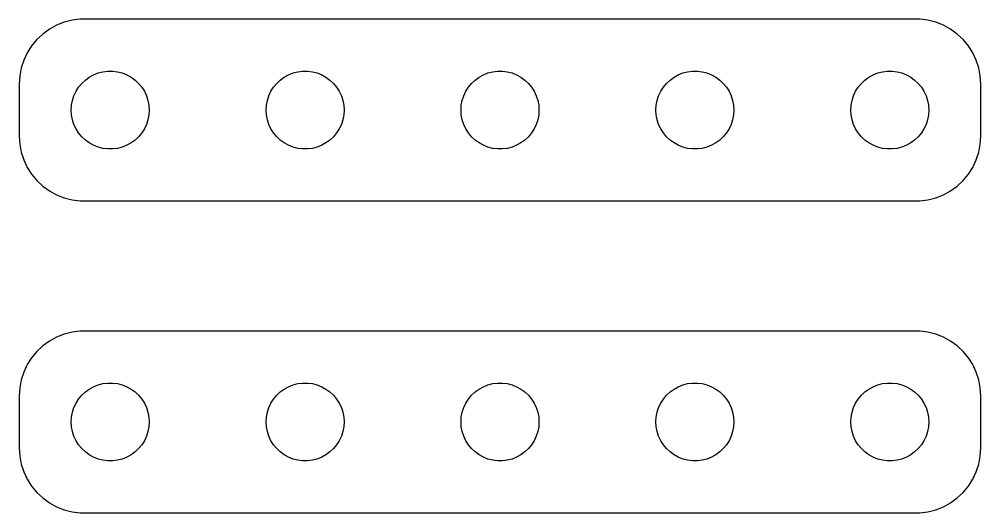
# Model space of a CAD drawing. Header units: metres. Extents: x -37 to 37, y 113 to 223.
# Drawn here: x -37 to 37, y 113 to 151 of the extents above; entities that cross this region are included whole.
import ezdxf

# ---------------------------------------------------------------- set-up
doc = ezdxf.new("R2010")
doc.units = ezdxf.units.M

msp = doc.modelspace()

# ---------------------------------------------------------------- linework, layer by layer
for p, q in [((-32.3139, 150.99), (-32.9369, 150.911)), ((32.3139, 150.99), (-32.3139, 150.99)), ((32.9369, 150.911), (32.3139, 150.99)), ((-34.6791, 150.222), (-35.1871, 149.853)), ((-34.1289, 150.524), (-34.6791, 150.222)), ((-33.5451, 150.755), (-34.1289, 150.524)), ((-32.9369, 150.911), (-33.5451, 150.755)), ((33.5451, 150.755), (32.9369, 150.911)), ((34.1289, 150.524), (33.5451, 150.755)), ((34.6791, 150.222), (34.1289, 150.524)), ((35.1871, 149.853), (34.6791, 150.222)), ((-35.1871, 149.853), (-35.6448, 149.423)), ((35.6448, 149.423), (35.1871, 149.853)), ((-36.0451, 148.939), (-36.3815, 148.409)), ((-35.6448, 149.423), (-36.0451, 148.939)), ((36.0451, 148.939), (35.6448, 149.423)), ((36.3815, 148.409), (36.0451, 148.939)), ((-36.3815, 148.409), (-36.6489, 147.841)), ((36.6489, 147.841), (36.3815, 148.409)), ((-36.6489, 147.841), (-36.8429, 147.243)), ((36.8429, 147.243), (36.6489, 147.841)), ((-36.9606, 146.627), (-37, 146)), ((-36.8429, 147.243), (-36.9606, 146.627)), ((-31.9123, 146.312), (-31.6075, 146.533)), ((-31.6075, 146.533), (-31.2773, 146.714)), ((-31.2773, 146.714), (-30.927, 146.853)), ((-30.927, 146.853), (-30.5621, 146.947)), ((-30.5621, 146.947), (-30.1884, 146.994)), ((-30.1884, 146.994), (-29.8116, 146.994)), ((-29.8116, 146.994), (-29.4379, 146.947)), ((-29.4379, 146.947), (-29.0729, 146.853)), ((-29.0729, 146.853), (-28.7227, 146.714)), ((-28.7227, 146.714), (-28.3925, 146.533)), ((-28.3925, 146.533), (-28.0877, 146.312)), ((-16.9123, 146.312), (-16.6075, 146.533)), ((-16.6075, 146.533), (-16.2773, 146.714)), ((-16.2773, 146.714), (-15.927, 146.853)), ((-15.927, 146.853), (-15.5621, 146.947)), ((-15.5621, 146.947), (-15.1884, 146.994)), ((-15.1884, 146.994), (-14.8116, 146.994)), ((-14.8116, 146.994), (-14.4379, 146.947)), ((-14.4379, 146.947), (-14.0729, 146.853)), ((-14.0729, 146.853), (-13.7227, 146.714)), ((-13.7227, 146.714), (-13.3925, 146.533)), ((-13.3925, 146.533), (-13.0877, 146.312)), ((-1.91226, 146.312), (-1.60747, 146.533)), ((-1.60747, 146.533), (-1.27733, 146.714)), ((-1.27733, 146.714), (-0.92705, 146.853)), ((-0.92705, 146.853), (-0.56213, 146.947)), ((-0.56213, 146.947), (-0.18837, 146.994)), ((-0.18837, 146.994), (0.18837, 146.994)), ((0.18837, 146.994), (0.56213, 146.947)), ((0.56213, 146.947), (0.92705, 146.853)), ((0.92705, 146.853), (1.27733, 146.714)), ((1.27733, 146.714), (1.60747, 146.533)), ((1.60747, 146.533), (1.91226, 146.312)), ((13.0877, 146.312), (13.3925, 146.533)), ((13.3925, 146.533), (13.7227, 146.714)), ((13.7227, 146.714), (14.0729, 146.853)), ((14.0729, 146.853), (14.4379, 146.947)), ((14.4379, 146.947), (14.8116, 146.994)), ((14.8116, 146.994), (15.1884, 146.994)), ((15.1884, 146.994), (15.5621, 146.947)), ((15.5621, 146.947), (15.927, 146.853)), ((15.927, 146.853), (16.2773, 146.714)), ((16.2773, 146.714), (16.6075, 146.533)), ((16.6075, 146.533), (16.9123, 146.312)), ((28.0877, 146.312), (28.3925, 146.533)), ((28.3925, 146.533), (28.7227, 146.714)), ((28.7227, 146.714), (29.0729, 146.853)), ((29.0729, 146.853), (29.4379, 146.947)), ((29.4379, 146.947), (29.8116, 146.994)), ((29.8116, 146.994), (30.1884, 146.994)), ((30.1884, 146.994), (30.5621, 146.947)), ((30.5621, 146.947), (30.927, 146.853)), ((30.927, 146.853), (31.2773, 146.714)), ((31.2773, 146.714), (31.6075, 146.533)), ((31.6075, 146.533), (31.9123, 146.312)), ((36.9606, 146.627), (36.8429, 147.243)), ((37, 146), (36.9606, 146.627)), ((-37, 146), (-37, 142)), ((-32.427, 145.763), (-32.1869, 146.054)), ((-32.1869, 146.054), (-31.9123, 146.312)), ((-28.0877, 146.312), (-27.8131, 146.054)), ((-27.8131, 146.054), (-27.5729, 145.763)), ((-17.427, 145.763), (-17.1869, 146.054)), ((-17.1869, 146.054), (-16.9123, 146.312)), ((-13.0877, 146.312), (-12.8131, 146.054)), ((-12.8131, 146.054), (-12.5729, 145.763)), ((-2.42705, 145.763), (-2.1869, 146.054)), ((-2.1869, 146.054), (-1.91226, 146.312)), ((1.91226, 146.312), (2.1869, 146.054)), ((2.1869, 146.054), (2.42705, 145.763)), ((12.5729, 145.763), (12.8131, 146.054)), ((12.8131, 146.054), (13.0877, 146.312)), ((16.9123, 146.312), (17.1869, 146.054)), ((17.1869, 146.054), (17.427, 145.763)), ((27.5729, 145.763), (27.8131, 146.054)), ((27.8131, 146.054), (28.0877, 146.312)), ((31.9123, 146.312), (32.1869, 146.054)), ((32.1869, 146.054), (32.427, 145.763)), ((37, 142), (37, 146)), ((-32.9057, 144.746), (-32.7893, 145.104)), ((-32.7893, 145.104), (-32.6289, 145.445)), ((-32.6289, 145.445), (-32.427, 145.763)), ((-27.5729, 145.763), (-27.3711, 145.445)), ((-27.3711, 145.445), (-27.2107, 145.104)), ((-27.2107, 145.104), (-27.0942, 144.746)), ((-17.9057, 144.746), (-17.7893, 145.104)), ((-17.7893, 145.104), (-17.6289, 145.445)), ((-17.6289, 145.445), (-17.427, 145.763)), ((-12.5729, 145.763), (-12.3711, 145.445)), ((-12.3711, 145.445), (-12.2107, 145.104)), ((-12.2107, 145.104), (-12.0942, 144.746)), ((-2.90575, 144.746), (-2.78932, 145.104)), ((-2.78932, 145.104), (-2.62891, 145.445)), ((-2.62891, 145.445), (-2.42705, 145.763)), ((2.42705, 145.763), (2.62891, 145.445)), ((2.62891, 145.445), (2.78932, 145.104)), ((2.78932, 145.104), (2.90575, 144.746)), ((12.0942, 144.746), (12.2107, 145.104)), ((12.2107, 145.104), (12.3711, 145.445)), ((12.3711, 145.445), (12.5729, 145.763)), ((17.427, 145.763), (17.6289, 145.445)), ((17.6289, 145.445), (17.7893, 145.104)), ((17.7893, 145.104), (17.9057, 144.746)), ((27.0942, 144.746), (27.2107, 145.104)), ((27.2107, 145.104), (27.3711, 145.445)), ((27.3711, 145.445), (27.5729, 145.763)), ((32.427, 145.763), (32.6289, 145.445)), ((32.6289, 145.445), (32.7893, 145.104)), ((32.7893, 145.104), (32.9057, 144.746)), ((-33, 144), (-32.9763, 144.376)), ((-32.9763, 144.376), (-32.9057, 144.746)), ((-27.0942, 144.746), (-27.0237, 144.376)), ((-27.0237, 144.376), (-27, 144)), ((-18, 144), (-17.9763, 144.376)), ((-17.9763, 144.376), (-17.9057, 144.746)), ((-12.0942, 144.746), (-12.0237, 144.376)), ((-12.0237, 144.376), (-12, 144)), ((-3, 144), (-2.97633, 144.376)), ((-2.97633, 144.376), (-2.90575, 144.746)), ((2.90575, 144.746), (2.97633, 144.376)), ((2.97633, 144.376), (3, 144)), ((12, 144), (12.0237, 144.376)), ((12.0237, 144.376), (12.0942, 144.746)), ((17.9057, 144.746), (17.9763, 144.376)), ((17.9763, 144.376), (18, 144)), ((27, 144), (27.0237, 144.376)), ((27.0237, 144.376), (27.0942, 144.746)), ((32.9057, 144.746), (32.9763, 144.376)), ((32.9763, 144.376), (33, 144)), ((-32.9763, 143.624), (-33, 144)), ((-32.9057, 143.254), (-32.9763, 143.624)), ((-27.0237, 143.624), (-27.0942, 143.254)), ((-27, 144), (-27.0237, 143.624)), ((-17.9763, 143.624), (-18, 144)), ((-17.9057, 143.254), (-17.9763, 143.624)), ((-12.0237, 143.624), (-12.0942, 143.254)), ((-12, 144), (-12.0237, 143.624)), ((-2.97633, 143.624), (-3, 144)), ((-2.90575, 143.254), (-2.97633, 143.624)), ((2.97633, 143.624), (2.90575, 143.254)), ((3, 144), (2.97633, 143.624)), ((12.0237, 143.624), (12, 144)), ((12.0942, 143.254), (12.0237, 143.624)), ((17.9763, 143.624), (17.9057, 143.254)), ((18, 144), (17.9763, 143.624)), ((27.0237, 143.624), (27, 144)), ((27.0942, 143.254), (27.0237, 143.624)), ((32.9763, 143.624), (32.9057, 143.254)), ((33, 144), (32.9763, 143.624)), ((-32.7893, 142.896), (-32.9057, 143.254)), ((-32.6289, 142.555), (-32.7893, 142.896)), ((-27.2107, 142.896), (-27.3711, 142.555)), ((-27.0942, 143.254), (-27.2107, 142.896)), ((-17.7893, 142.896), (-17.9057, 143.254)), ((-17.6289, 142.555), (-17.7893, 142.896)), ((-12.2107, 142.896), (-12.3711, 142.555)), ((-12.0942, 143.254), (-12.2107, 142.896)), ((-2.78932, 142.896), (-2.90575, 143.254)), ((-2.62891, 142.555), (-2.78932, 142.896)), ((2.78932, 142.896), (2.62891, 142.555)), ((2.90575, 143.254), (2.78932, 142.896)), ((12.2107, 142.896), (12.0942, 143.254)), ((12.3711, 142.555), (12.2107, 142.896)), ((17.7893, 142.896), (17.6289, 142.555)), ((17.9057, 143.254), (17.7893, 142.896)), ((27.2107, 142.896), (27.0942, 143.254)), ((27.3711, 142.555), (27.2107, 142.896)), ((32.7893, 142.896), (32.6289, 142.555)), ((32.9057, 143.254), (32.7893, 142.896)), ((-32.427, 142.237), (-32.6289, 142.555)), ((-32.1869, 141.946), (-32.427, 142.237)), ((-27.5729, 142.237), (-27.8131, 141.946)), ((-27.3711, 142.555), (-27.5729, 142.237)), ((-17.427, 142.237), (-17.6289, 142.555)), ((-17.1869, 141.946), (-17.427, 142.237)), ((-12.5729, 142.237), (-12.8131, 141.946)), ((-12.3711, 142.555), (-12.5729, 142.237)), ((-2.42705, 142.237), (-2.62891, 142.555)), ((-2.1869, 141.946), (-2.42705, 142.237)), ((2.42705, 142.237), (2.1869, 141.946)), ((2.62891, 142.555), (2.42705, 142.237)), ((12.5729, 142.237), (12.3711, 142.555)), ((12.8131, 141.946), (12.5729, 142.237)), ((17.427, 142.237), (17.1869, 141.946)), ((17.6289, 142.555), (17.427, 142.237)), ((27.5729, 142.237), (27.3711, 142.555)), ((27.8131, 141.946), (27.5729, 142.237)), ((32.427, 142.237), (32.1869, 141.946)), ((32.6289, 142.555), (32.427, 142.237)), ((-37, 142), (-36.9606, 141.373)), ((-36.9606, 141.373), (-36.8429, 140.757)), ((-31.9123, 141.688), (-32.1869, 141.946)), ((-31.6075, 141.467), (-31.9123, 141.688)), ((-31.2773, 141.286), (-31.6075, 141.467)), ((-28.3925, 141.467), (-28.7227, 141.286)), ((-28.0877, 141.688), (-28.3925, 141.467)), ((-27.8131, 141.946), (-28.0877, 141.688)), ((-16.9123, 141.688), (-17.1869, 141.946)), ((-16.6075, 141.467), (-16.9123, 141.688)), ((-16.2773, 141.286), (-16.6075, 141.467)), ((-13.3925, 141.467), (-13.7227, 141.286)), ((-13.0877, 141.688), (-13.3925, 141.467)), ((-12.8131, 141.946), (-13.0877, 141.688)), ((-1.91226, 141.688), (-2.1869, 141.946)), ((-1.60747, 141.467), (-1.91226, 141.688)), ((-1.27733, 141.286), (-1.60747, 141.467)), ((1.60747, 141.467), (1.27733, 141.286)), ((1.91226, 141.688), (1.60747, 141.467)), ((2.1869, 141.946), (1.91226, 141.688)), ((13.0877, 141.688), (12.8131, 141.946)), ((13.3925, 141.467), (13.0877, 141.688)), ((13.7227, 141.286), (13.3925, 141.467)), ((16.6075, 141.467), (16.2773, 141.286)), ((16.9123, 141.688), (16.6075, 141.467)), ((17.1869, 141.946), (16.9123, 141.688)), ((28.0877, 141.688), (27.8131, 141.946)), ((28.3925, 141.467), (28.0877, 141.688)), ((28.7227, 141.286), (28.3925, 141.467)), ((31.6075, 141.467), (31.2773, 141.286)), ((31.9123, 141.688), (31.6075, 141.467)), ((32.1869, 141.946), (31.9123, 141.688)), ((36.8429, 140.757), (36.9606, 141.373)), ((36.9606, 141.373), (37, 142)), ((-36.8429, 140.757), (-36.6489, 140.159)), ((-30.927, 141.147), (-31.2773, 141.286)), ((-30.5621, 141.053), (-30.927, 141.147)), ((-30.1884, 141.006), (-30.5621, 141.053)), ((-29.8116, 141.006), (-30.1884, 141.006)), ((-29.4379, 141.053), (-29.8116, 141.006)), ((-29.0729, 141.147), (-29.4379, 141.053)), ((-28.7227, 141.286), (-29.0729, 141.147)), ((-15.927, 141.147), (-16.2773, 141.286)), ((-15.5621, 141.053), (-15.927, 141.147)), ((-15.1884, 141.006), (-15.5621, 141.053)), ((-14.8116, 141.006), (-15.1884, 141.006)), ((-14.4379, 141.053), (-14.8116, 141.006)), ((-14.0729, 141.147), (-14.4379, 141.053)), ((-13.7227, 141.286), (-14.0729, 141.147)), ((-0.92705, 141.147), (-1.27733, 141.286)), ((-0.56213, 141.053), (-0.92705, 141.147)), ((-0.18837, 141.006), (-0.56213, 141.053)), ((0.18837, 141.006), (-0.18837, 141.006)), ((0.56213, 141.053), (0.18837, 141.006)), ((0.92705, 141.147), (0.56213, 141.053)), ((1.27733, 141.286), (0.92705, 141.147)), ((14.0729, 141.147), (13.7227, 141.286)), ((14.4379, 141.053), (14.0729, 141.147)), ((14.8116, 141.006), (14.4379, 141.053)), ((15.1884, 141.006), (14.8116, 141.006)), ((15.5621, 141.053), (15.1884, 141.006)), ((15.927, 141.147), (15.5621, 141.053)), ((16.2773, 141.286), (15.927, 141.147)), ((29.0729, 141.147), (28.7227, 141.286)), ((29.4379, 141.053), (29.0729, 141.147)), ((29.8116, 141.006), (29.4379, 141.053)), ((30.1884, 141.006), (29.8116, 141.006)), ((30.5621, 141.053), (30.1884, 141.006)), ((30.927, 141.147), (30.5621, 141.053)), ((31.2773, 141.286), (30.927, 141.147)), ((36.6489, 140.159), (36.8429, 140.757)), ((-36.6489, 140.159), (-36.3815, 139.591)), ((36.3815, 139.591), (36.6489, 140.159)), ((-36.3815, 139.591), (-36.0451, 139.061)), ((36.0451, 139.061), (36.3815, 139.591)), ((-36.0451, 139.061), (-35.6448, 138.577)), ((-35.6448, 138.577), (-35.1871, 138.147)), ((35.1871, 138.147), (35.6448, 138.577)), ((35.6448, 138.577), (36.0451, 139.061)), ((-35.1871, 138.147), (-34.6791, 137.778)), ((-34.6791, 137.778), (-34.1289, 137.476)), ((34.1289, 137.476), (34.6791, 137.778)), ((34.6791, 137.778), (35.1871, 138.147)), ((-34.1289, 137.476), (-33.5451, 137.245)), ((-33.5451, 137.245), (-32.9369, 137.089)), ((-32.9369, 137.089), (-32.3139, 137.01)), ((-32.3139, 137.01), (32.3139, 137.01)), ((32.3139, 137.01), (32.9369, 137.089)), ((32.9369, 137.089), (33.5451, 137.245)), ((33.5451, 137.245), (34.1289, 137.476)), ((-33.5451, 126.755), (-34.1289, 126.524)), ((-32.9369, 126.911), (-33.5451, 126.755)), ((-32.3139, 126.99), (-32.9369, 126.911)), ((32.3139, 126.99), (-32.3139, 126.99)), ((32.9369, 126.911), (32.3139, 126.99)), ((33.5451, 126.755), (32.9369, 126.911)), ((34.1289, 126.524), (33.5451, 126.755)), ((-35.1871, 125.853), (-35.6448, 125.423)), ((-34.6791, 126.222), (-35.1871, 125.853)), ((-34.1289, 126.524), (-34.6791, 126.222)), ((34.6791, 126.222), (34.1289, 126.524)), ((35.1871, 125.853), (34.6791, 126.222)), ((35.6448, 125.423), (35.1871, 125.853)), ((-35.6448, 125.423), (-36.0451, 124.939)), ((36.0451, 124.939), (35.6448, 125.423)), ((-36.3815, 124.409), (-36.6489, 123.841)), ((-36.0451, 124.939), (-36.3815, 124.409)), ((36.3815, 124.409), (36.0451, 124.939)), ((36.6489, 123.841), (36.3815, 124.409)), ((-36.6489, 123.841), (-36.8429, 123.243)), ((36.8429, 123.243), (36.6489, 123.841)), ((-36.8429, 123.243), (-36.9606, 122.627)), ((-31.2773, 122.714), (-30.927, 122.853)), ((-30.927, 122.853), (-30.5621, 122.947)), ((-30.5621, 122.947), (-30.1884, 122.994)), ((-30.1884, 122.994), (-29.8116, 122.994)), ((-29.8116, 122.994), (-29.4379, 122.947)), ((-29.4379, 122.947), (-29.0729, 122.853)), ((-29.0729, 122.853), (-28.7227, 122.714)), ((-16.2773, 122.714), (-15.927, 122.853)), ((-15.927, 122.853), (-15.5621, 122.947)), ((-15.5621, 122.947), (-15.1884, 122.994)), ((-15.1884, 122.994), (-14.8116, 122.994)), ((-14.8116, 122.994), (-14.4379, 122.947)), ((-14.4379, 122.947), (-14.0729, 122.853)), ((-14.0729, 122.853), (-13.7227, 122.714)), ((-1.27733, 122.714), (-0.92705, 122.853)), ((-0.92705, 122.853), (-0.56213, 122.947)), ((-0.56213, 122.947), (-0.18837, 122.994)), ((-0.18837, 122.994), (0.18837, 122.994)), ((0.18837, 122.994), (0.56213, 122.947)), ((0.56213, 122.947), (0.92705, 122.853)), ((0.92705, 122.853), (1.27733, 122.714)), ((13.7227, 122.714), (14.0729, 122.853)), ((14.0729, 122.853), (14.4379, 122.947)), ((14.4379, 122.947), (14.8116, 122.994)), ((14.8116, 122.994), (15.1884, 122.994)), ((15.1884, 122.994), (15.5621, 122.947)), ((15.5621, 122.947), (15.927, 122.853)), ((15.927, 122.853), (16.2773, 122.714)), ((28.7227, 122.714), (29.0729, 122.853)), ((29.0729, 122.853), (29.4379, 122.947)), ((29.4379, 122.947), (29.8116, 122.994)), ((29.8116, 122.994), (30.1884, 122.994)), ((30.1884, 122.994), (30.5621, 122.947)), ((30.5621, 122.947), (30.927, 122.853)), ((30.927, 122.853), (31.2773, 122.714)), ((36.9606, 122.627), (36.8429, 123.243)), ((-36.9606, 122.627), (-37, 122)), ((-32.1869, 122.054), (-31.9123, 122.312)), ((-31.9123, 122.312), (-31.6075, 122.533)), ((-31.6075, 122.533), (-31.2773, 122.714)), ((-28.7227, 122.714), (-28.3925, 122.533)), ((-28.3925, 122.533), (-28.0877, 122.312)), ((-28.0877, 122.312), (-27.8131, 122.054)), ((-17.1869, 122.054), (-16.9123, 122.312)), ((-16.9123, 122.312), (-16.6075, 122.533)), ((-16.6075, 122.533), (-16.2773, 122.714)), ((-13.7227, 122.714), (-13.3925, 122.533)), ((-13.3925, 122.533), (-13.0877, 122.312)), ((-13.0877, 122.312), (-12.8131, 122.054)), ((-2.1869, 122.054), (-1.91226, 122.312)), ((-1.91226, 122.312), (-1.60747, 122.533)), ((-1.60747, 122.533), (-1.27733, 122.714)), ((1.27733, 122.714), (1.60747, 122.533)), ((1.60747, 122.533), (1.91226, 122.312)), ((1.91226, 122.312), (2.1869, 122.054)), ((12.8131, 122.054), (13.0877, 122.312)), ((13.0877, 122.312), (13.3925, 122.533)), ((13.3925, 122.533), (13.7227, 122.714)), ((16.2773, 122.714), (16.6075, 122.533)), ((16.6075, 122.533), (16.9123, 122.312)), ((16.9123, 122.312), (17.1869, 122.054)), ((27.8131, 122.054), (28.0877, 122.312)), ((28.0877, 122.312), (28.3925, 122.533)), ((28.3925, 122.533), (28.7227, 122.714)), ((31.2773, 122.714), (31.6075, 122.533)), ((31.6075, 122.533), (31.9123, 122.312)), ((31.9123, 122.312), (32.1869, 122.054)), ((37, 122), (36.9606, 122.627)), ((-37, 122), (-37, 118)), ((-32.7893, 121.104), (-32.6289, 121.445)), ((-32.6289, 121.445), (-32.427, 121.763)), ((-32.427, 121.763), (-32.1869, 122.054)), ((-27.8131, 122.054), (-27.5729, 121.763)), ((-27.5729, 121.763), (-27.3711, 121.445)), ((-27.3711, 121.445), (-27.2107, 121.104)), ((-17.7893, 121.104), (-17.6289, 121.445)), ((-17.6289, 121.445), (-17.427, 121.763)), ((-17.427, 121.763), (-17.1869, 122.054)), ((-12.8131, 122.054), (-12.5729, 121.763)), ((-12.5729, 121.763), (-12.3711, 121.445)), ((-12.3711, 121.445), (-12.2107, 121.104)), ((-2.78932, 121.104), (-2.62891, 121.445)), ((-2.62891, 121.445), (-2.42705, 121.763)), ((-2.42705, 121.763), (-2.1869, 122.054)), ((2.1869, 122.054), (2.42705, 121.763)), ((2.42705, 121.763), (2.62891, 121.445)), ((2.62891, 121.445), (2.78932, 121.104)), ((12.2107, 121.104), (12.3711, 121.445)), ((12.3711, 121.445), (12.5729, 121.763)), ((12.5729, 121.763), (12.8131, 122.054)), ((17.1869, 122.054), (17.427, 121.763)), ((17.427, 121.763), (17.6289, 121.445)), ((17.6289, 121.445), (17.7893, 121.104)), ((27.2107, 121.104), (27.3711, 121.445)), ((27.3711, 121.445), (27.5729, 121.763)), ((27.5729, 121.763), (27.8131, 122.054)), ((32.1869, 122.054), (32.427, 121.763)), ((32.427, 121.763), (32.6289, 121.445)), ((32.6289, 121.445), (32.7893, 121.104)), ((37, 118), (37, 122)), ((-32.9763, 120.376), (-32.9057, 120.746)), ((-32.9057, 120.746), (-32.7893, 121.104)), ((-27.2107, 121.104), (-27.0942, 120.746)), ((-27.0942, 120.746), (-27.0237, 120.376)), ((-17.9763, 120.376), (-17.9057, 120.746)), ((-17.9057, 120.746), (-17.7893, 121.104)), ((-12.2107, 121.104), (-12.0942, 120.746)), ((-12.0942, 120.746), (-12.0237, 120.376)), ((-2.97633, 120.376), (-2.90575, 120.746)), ((-2.90575, 120.746), (-2.78932, 121.104)), ((2.78932, 121.104), (2.90575, 120.746)), ((2.90575, 120.746), (2.97633, 120.376)), ((12.0237, 120.376), (12.0942, 120.746)), ((12.0942, 120.746), (12.2107, 121.104)), ((17.7893, 121.104), (17.9057, 120.746)), ((17.9057, 120.746), (17.9763, 120.376)), ((27.0237, 120.376), (27.0942, 120.746)), ((27.0942, 120.746), (27.2107, 121.104)), ((32.7893, 121.104), (32.9057, 120.746)), ((32.9057, 120.746), (32.9763, 120.376)), ((-33, 120), (-32.9763, 120.376)), ((-32.9763, 119.624), (-33, 120)), ((-27.0237, 120.376), (-27, 120)), ((-27, 120), (-27.0237, 119.624)), ((-18, 120), (-17.9763, 120.376)), ((-17.9763, 119.624), (-18, 120)), ((-12.0237, 120.376), (-12, 120)), ((-12, 120), (-12.0237, 119.624)), ((-3, 120), (-2.97633, 120.376)), ((-2.97633, 119.624), (-3, 120)), ((2.97633, 120.376), (3, 120)), ((3, 120), (2.97633, 119.624)), ((12, 120), (12.0237, 120.376)), ((12.0237, 119.624), (12, 120)), ((17.9763, 120.376), (18, 120)), ((18, 120), (17.9763, 119.624)), ((27, 120), (27.0237, 120.376)), ((27.0237, 119.624), (27, 120)), ((32.9763, 120.376), (33, 120)), ((33, 120), (32.9763, 119.624)), ((-32.9057, 119.254), (-32.9763, 119.624)), ((-32.7893, 118.896), (-32.9057, 119.254)), ((-27.0942, 119.254), (-27.2107, 118.896)), ((-27.0237, 119.624), (-27.0942, 119.254)), ((-17.9057, 119.254), (-17.9763, 119.624)), ((-17.7893, 118.896), (-17.9057, 119.254)), ((-12.0942, 119.254), (-12.2107, 118.896)), ((-12.0237, 119.624), (-12.0942, 119.254)), ((-2.90575, 119.254), (-2.97633, 119.624)), ((-2.78932, 118.896), (-2.90575, 119.254)), ((2.90575, 119.254), (2.78932, 118.896)), ((2.97633, 119.624), (2.90575, 119.254)), ((12.0942, 119.254), (12.0237, 119.624)), ((12.2107, 118.896), (12.0942, 119.254)), ((17.9057, 119.254), (17.7893, 118.896)), ((17.9763, 119.624), (17.9057, 119.254)), ((27.0942, 119.254), (27.0237, 119.624)), ((27.2107, 118.896), (27.0942, 119.254)), ((32.9057, 119.254), (32.7893, 118.896)), ((32.9763, 119.624), (32.9057, 119.254)), ((-32.6289, 118.555), (-32.7893, 118.896)), ((-32.427, 118.237), (-32.6289, 118.555)), ((-27.3711, 118.555), (-27.5729, 118.237)), ((-27.2107, 118.896), (-27.3711, 118.555)), ((-17.6289, 118.555), (-17.7893, 118.896)), ((-17.427, 118.237), (-17.6289, 118.555)), ((-12.3711, 118.555), (-12.5729, 118.237)), ((-12.2107, 118.896), (-12.3711, 118.555)), ((-2.62891, 118.555), (-2.78932, 118.896)), ((-2.42705, 118.237), (-2.62891, 118.555)), ((2.62891, 118.555), (2.42705, 118.237)), ((2.78932, 118.896), (2.62891, 118.555)), ((12.3711, 118.555), (12.2107, 118.896)), ((12.5729, 118.237), (12.3711, 118.555)), ((17.6289, 118.555), (17.427, 118.237)), ((17.7893, 118.896), (17.6289, 118.555)), ((27.3711, 118.555), (27.2107, 118.896)), ((27.5729, 118.237), (27.3711, 118.555)), ((32.6289, 118.555), (32.427, 118.237)), ((32.7893, 118.896), (32.6289, 118.555)), ((-37, 118), (-36.9606, 117.373)), ((-32.1869, 117.946), (-32.427, 118.237)), ((-31.9123, 117.688), (-32.1869, 117.946)), ((-31.6075, 117.467), (-31.9123, 117.688)), ((-28.0877, 117.688), (-28.3925, 117.467)), ((-27.8131, 117.946), (-28.0877, 117.688)), ((-27.5729, 118.237), (-27.8131, 117.946)), ((-17.1869, 117.946), (-17.427, 118.237)), ((-16.9123, 117.688), (-17.1869, 117.946)), ((-16.6075, 117.467), (-16.9123, 117.688)), ((-13.0877, 117.688), (-13.3925, 117.467)), ((-12.8131, 117.946), (-13.0877, 117.688)), ((-12.5729, 118.237), (-12.8131, 117.946)), ((-2.1869, 117.946), (-2.42705, 118.237)), ((-1.91226, 117.688), (-2.1869, 117.946)), ((-1.60747, 117.467), (-1.91226, 117.688)), ((1.91226, 117.688), (1.60747, 117.467)), ((2.1869, 117.946), (1.91226, 117.688)), ((2.42705, 118.237), (2.1869, 117.946)), ((12.8131, 117.946), (12.5729, 118.237)), ((13.0877, 117.688), (12.8131, 117.946)), ((13.3925, 117.467), (13.0877, 117.688)), ((16.9123, 117.688), (16.6075, 117.467)), ((17.1869, 117.946), (16.9123, 117.688)), ((17.427, 118.237), (17.1869, 117.946)), ((27.8131, 117.946), (27.5729, 118.237)), ((28.0877, 117.688), (27.8131, 117.946)), ((28.3925, 117.467), (28.0877, 117.688)), ((31.9123, 117.688), (31.6075, 117.467)), ((32.1869, 117.946), (31.9123, 117.688)), ((32.427, 118.237), (32.1869, 117.946)), ((36.9606, 117.373), (37, 118)), ((-36.9606, 117.373), (-36.8429, 116.757)), ((-31.2773, 117.286), (-31.6075, 117.467)), ((-30.927, 117.147), (-31.2773, 117.286)), ((-30.5621, 117.053), (-30.927, 117.147)), ((-30.1884, 117.006), (-30.5621, 117.053)), ((-29.8116, 117.006), (-30.1884, 117.006)), ((-29.4379, 117.053), (-29.8116, 117.006)), ((-29.0729, 117.147), (-29.4379, 117.053)), ((-28.7227, 117.286), (-29.0729, 117.147)), ((-28.3925, 117.467), (-28.7227, 117.286)), ((-16.2773, 117.286), (-16.6075, 117.467)), ((-15.927, 117.147), (-16.2773, 117.286)), ((-15.5621, 117.053), (-15.927, 117.147)), ((-15.1884, 117.006), (-15.5621, 117.053)), ((-14.8116, 117.006), (-15.1884, 117.006)), ((-14.4379, 117.053), (-14.8116, 117.006)), ((-14.0729, 117.147), (-14.4379, 117.053)), ((-13.7227, 117.286), (-14.0729, 117.147)), ((-13.3925, 117.467), (-13.7227, 117.286)), ((-1.27733, 117.286), (-1.60747, 117.467)), ((-0.92705, 117.147), (-1.27733, 117.286)), ((-0.56213, 117.053), (-0.92705, 117.147)), ((-0.18837, 117.006), (-0.56213, 117.053)), ((0.18837, 117.006), (-0.18837, 117.006)), ((0.56213, 117.053), (0.18837, 117.006)), ((0.92705, 117.147), (0.56213, 117.053)), ((1.27733, 117.286), (0.92705, 117.147)), ((1.60747, 117.467), (1.27733, 117.286)), ((13.7227, 117.286), (13.3925, 117.467)), ((14.0729, 117.147), (13.7227, 117.286)), ((14.4379, 117.053), (14.0729, 117.147)), ((14.8116, 117.006), (14.4379, 117.053)), ((15.1884, 117.006), (14.8116, 117.006)), ((15.5621, 117.053), (15.1884, 117.006)), ((15.927, 117.147), (15.5621, 117.053)), ((16.2773, 117.286), (15.927, 117.147)), ((16.6075, 117.467), (16.2773, 117.286)), ((28.7227, 117.286), (28.3925, 117.467)), ((29.0729, 117.147), (28.7227, 117.286)), ((29.4379, 117.053), (29.0729, 117.147)), ((29.8116, 117.006), (29.4379, 117.053)), ((30.1884, 117.006), (29.8116, 117.006)), ((30.5621, 117.053), (30.1884, 117.006)), ((30.927, 117.147), (30.5621, 117.053)), ((31.2773, 117.286), (30.927, 117.147)), ((31.6075, 117.467), (31.2773, 117.286)), ((36.8429, 116.757), (36.9606, 117.373)), ((-36.8429, 116.757), (-36.6489, 116.159)), ((36.6489, 116.159), (36.8429, 116.757)), ((-36.6489, 116.159), (-36.3815, 115.591)), ((-36.3815, 115.591), (-36.0451, 115.061)), ((36.0451, 115.061), (36.3815, 115.591)), ((36.3815, 115.591), (36.6489, 116.159)), ((-36.0451, 115.061), (-35.6448, 114.577)), ((35.6448, 114.577), (36.0451, 115.061)), ((-35.6448, 114.577), (-35.1871, 114.147)), ((-35.1871, 114.147), (-34.6791, 113.778)), ((34.6791, 113.778), (35.1871, 114.147)), ((35.1871, 114.147), (35.6448, 114.577)), ((-34.6791, 113.778), (-34.1289, 113.476)), ((-34.1289, 113.476), (-33.5451, 113.245)), ((-33.5451, 113.245), (-32.9369, 113.089)), ((32.9369, 113.089), (33.5451, 113.245)), ((33.5451, 113.245), (34.1289, 113.476)), ((34.1289, 113.476), (34.6791, 113.778)), ((-32.9369, 113.089), (-32.3139, 113.01)), ((-32.3139, 113.01), (32.3139, 113.01)), ((32.3139, 113.01), (32.9369, 113.089))]:
    msp.add_line(p, q)

doc.saveas('drawing.dxf')
